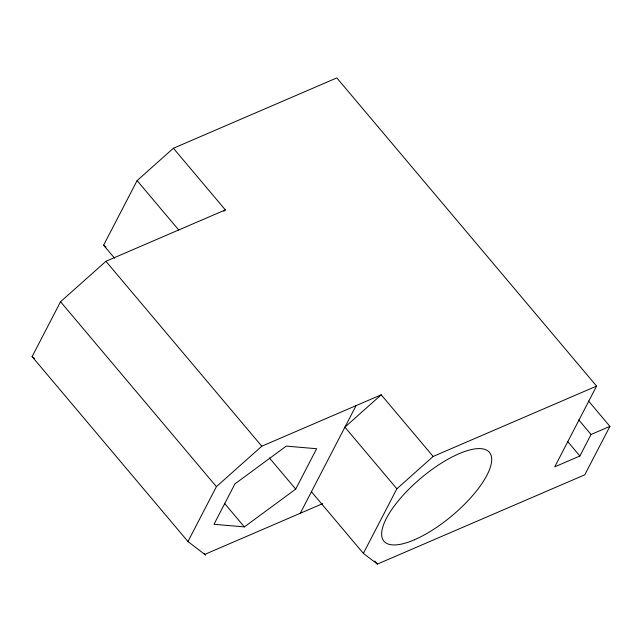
<?xml version="1.0" encoding="UTF-8"?>
<svg xmlns="http://www.w3.org/2000/svg" width="642" height="642" viewBox="0 0 642 642"><rect width="100%" height="100%" fill="white"/><g stroke="black" fill="none" stroke-linecap="round" stroke-linejoin="round"><path stroke-width="0.96" d="M322.717 503.617L205.986 553.861L205.432 554.921L187.954 541.535L32.1 356.615L60.549 301.74L105.93 261.294L225.358 209.894L173.404 148.254L137.099 180.603L103.619 245.188L114.525 258.124M187.954 541.535L216.402 486.652L261.784 446.214L381.212 394.806L433.157 456.446L596.587 386.099L336.833 77.907L173.404 148.254M295.697 489.124L316.634 448.726L286.252 446.11L234.924 483.899L213.987 524.297L244.369 526.905L295.697 489.124L269.399 457.923M300.271 513.279L356.069 405.632M588.578 401.065L609.9 426.368L584.79 474.807L377.36 564.093L363.38 553.388L396.86 488.803L433.157 456.446M596.587 386.099L554.744 466.838L579.886 456.013L591.041 434.482L609.9 426.368M223.873 211.21L225.358 209.894M381.212 394.806L344.906 427.163L396.86 488.803M103.619 245.188L105.954 246.977M32.1 356.615L34.483 358.445M578.763 419.916L591.041 434.482M567.608 441.455L579.886 456.013M137.099 180.603L178.789 230.069M374.8 561.052L377.36 564.093M311.426 491.748L363.38 553.388M105.93 261.294L261.784 446.214M60.549 301.74L216.402 486.652M224.491 503.32L244.369 526.905M204.148 553.388L205.432 554.921M414.371 539.802A68.951 24.396 -40.1 0 0 491.395 456.47A68.951 24.396 -40.1 0 0 404.3 493.955A68.951 24.396 -40.1 0 0 414.371 539.802"/></g></svg>
